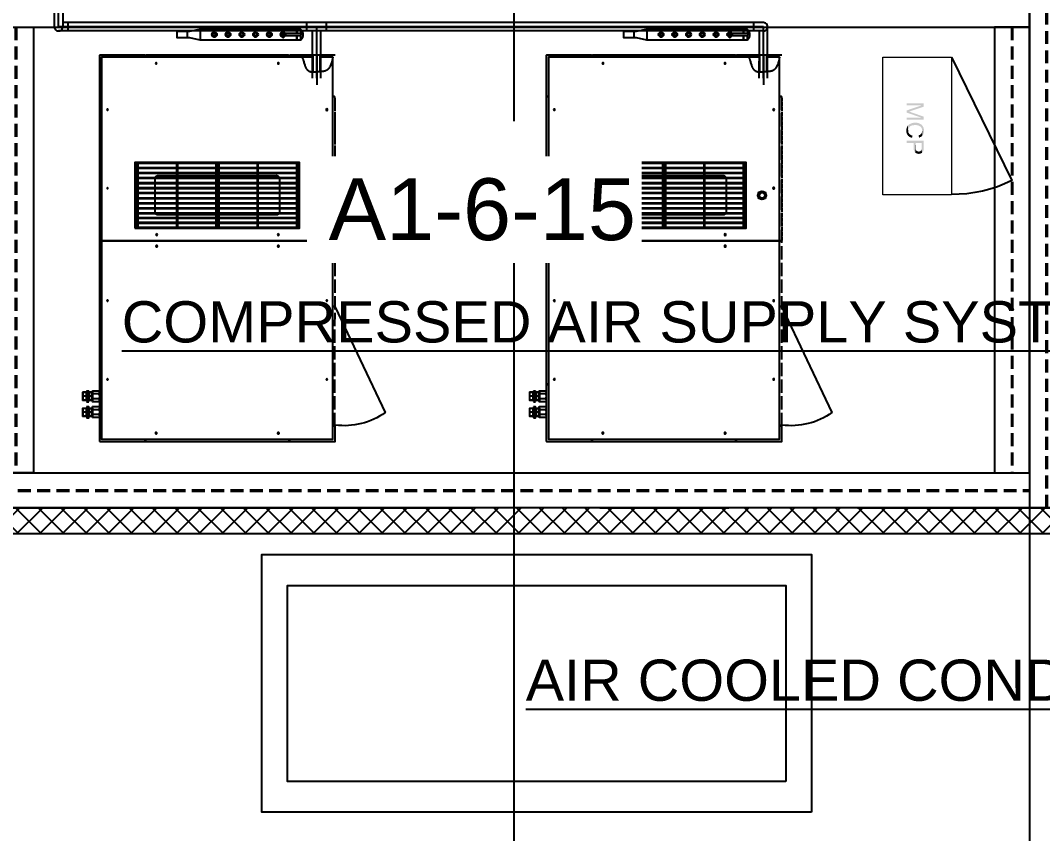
# Model space of a CAD drawing. Header units: millimetres. Extents: x -300 to 383236, y -195106 to -144646.
# Drawn here: x 5121 to 11069, y -181598 to -176865 of the extents above; entities that cross this region are included whole.
import ezdxf
from ezdxf.enums import TextEntityAlignment as Align

# ---------------------------------------------------------------- set-up
doc = ezdxf.new("R2010")
doc.units = ezdxf.units.MM
doc.header["$LTSCALE"] = 60
doc.set_wipeout_variables(frame=1)
for name, pattern in [('CENTER', [2, 1.25, -0.25, 0.25, -0.25]), ('HIDDEN', [0.375, 0.25, -0.125]), ('PDF_IMPORT', [1, 0.8, -0.2])]:
    doc.linetypes.add(name, pattern=pattern)
for name, color, linetype in [('1CEN', 20, 'CENTER'), ('1ST FL_SIDE-WALL', 8, 'Continuous'), ('C_TEXT_01', 2, 'Continuous'), ('C_TEXT_CONTAINER NO', 7, 'Continuous'), ('CONTAINER', 2, 'Continuous'), ('EQ', 2, 'Continuous'), ('EQUIP', 2, 'Continuous'), ('PDF3_솔리드 채우기', 7, 'Continuous'), ('PDF3_형상', 7, 'Continuous')]:
    doc.layers.add(name, color=color, linetype=linetype)
doc.styles.add('Arial', font='arial.ttf')

# ---------------------------------------------------------------- blocks, each defined once
blk = doc.blocks.new('A$C1748289d')
at = {"layer": 'PDF3_형상', "color": 253, "lineweight": 25}
for points in [[(-337.6, 411.9), (-928.9, 411.9), (-986.3, 399.1), (-1059, 399.1), (-1059, 364.8), (-986.3, 364.8), (-926.4, 352), (-338.5, 352), (-338.5, 376)], [(-997.4, 364.8), (-997.4, 399.1)], [(-921.2, 352), (-921.2, 411.9)], [(-840.8, 381.9), (-841.6, 381.9)], [(-840.8, 387.1), (-840.8, 401.6)], [(-840.8, 362.3), (-840.8, 376.8)], [(-761.2, 381.9), (-762.1, 381.9)], [(-761.2, 387.1), (-761.2, 401.6)], [(-761.2, 362.3), (-761.2, 376.8)], [(-680.8, 381.9), (-681.6, 381.9)], [(-680.8, 387.1), (-680.8, 401.6)], [(-680.8, 362.3), (-680.8, 376.8)], [(-601.2, 381.9), (-602, 381.9)], [(-601.2, 387.1), (-601.2, 401.6)], [(-601.2, 362.3), (-601.2, 376.8)], [(-520.7, 381.9), (-521.6, 381.9)], [(-520.7, 387.1), (-520.7, 401.6)], [(-520.7, 362.3), (-520.7, 376.8)], [(-431.7, 376), (-434.3, 370.8), (-447.1, 370.8), (-454, 381.9), (-447.1, 393.1), (-434.3, 393.1), (-431.7, 387.9)], [(-432.6, 387.9), (-436, 391.4), (-441.2, 392.2), (-445.4, 391.4), (-448.9, 388.8), (-451.4, 384.5), (-451.4, 379.4), (-448.9, 375.1), (-445.4, 372.5), (-441.2, 371.7), (-436, 372.5), (-432.6, 376)], [(-360.7, 388.8), (-360.7, 411.9), (-360.7, 387.9)], [(-360.7, 352), (-338.5, 352), (-331.6, 358.8), (-326.5, 367.4), (-323.9, 376.8), (-323.9, 387.1), (-326.5, 396.5), (-331.6, 405), (-338.5, 411.9), (-338.5, 387.9)], [(-338.5, 411.9), (-360.7, 411.9)], [(-341, 376), (-337.6, 376.8), (-335, 380.2), (-335, 383.7), (-337.6, 387.1), (-341, 387.9)], [(-1508.3, 261.3), (-1510, 259.6), (-1510, -1984.2), (-1508.3, -1985.9)], [(-1243.8, 249.3), (-1243.8, 259.6), (-1246.4, 262.1), (-1508.3, 262.1)], [(-271.7, 249.3), (-1497.1, 249.3), (-1497.1, -816.1)], [(-406.9, 249.3), (-406.9, 259.6), (-409.5, 262.1), (-1239.6, 262.1), (-1242.1, 259.6), (-1242.1, 249.3)], [(-404.4, 249.3), (-404.4, 259.6), (-401.8, 262.1)], [(-138.2, 262.1), (-401.8, 262.1), (-271.7, 262.1)], [(-151.1, 249.3), (-153.6, 239), (-154.5, 233.9), (-156.2, 228.8), (-157.9, 223.6), (-158.8, 219.4), (-159.6, 216.8), (-160.5, 214.2), (-161.3, 211.6), (-162.2, 209.9), (-163, 207.4), (-163.9, 204.8), (-164.7, 203.1), (-165.6, 200.5), (-166.5, 198.8), (-167.3, 196.2), (-169, 194.5), (-169.9, 192.8), (-170.7, 191.1), (-172.5, 188.6), (-173.3, 186.8), (-174.2, 185.1), (-175.9, 183.4), (-177.6, 182.6), (-178.4, 180.8), (-180.2, 179.1), (-181.9, 178.3), (-182.7, 176.6), (-184.4, 175.7), (-186.1, 174), (-187.9, 173.2), (-189.6, 172.3), (-192.1, 171.4), (-193.8, 170.6), (-195.6, 169.7), (-197.3, 168.9), (-199.8, 168.9), (-201.6, 168), (-204.1, 168), (-205.8, 167.2), (-208.4, 167.2), (-211, 166.3), (-215.2, 166.3), (-220.4, 165.4), (-224.7, 165.4), (-229.8, 164.6), (-240.1, 164.6), (-250.3, 163.7), (-255.5, 162.9), (-271.7, 162.9), (-274.3, 163.7), (-278.6, 163.7), (-280.3, 164.6), (-282.8, 164.6), (-284.6, 165.4), (-286.3, 166.3), (-288.8, 167.2), (-290.5, 168), (-292.3, 168.9), (-294, 169.7), (-294.8, 171.4), (-296.5, 172.3), (-298.2, 174), (-299.1, 175.7), (-300.8, 177.4), (-301.7, 179.1), (-303.4, 180.8), (-304.2, 182.6), (-305.1, 184.3), (-305.9, 186), (-306.8, 188.6), (-308.5, 190.3), (-309.4, 192.8), (-310.2, 194.5), (-311.1, 197.1), (-311.9, 199.7), (-312.8, 201.4), (-312.8, 204), (-314.5, 209.1), (-316.2, 213.4), (-317.9, 218.5), (-318.8, 223.6), (-320.5, 228.8), (-322.2, 233.1), (-323.1, 235.6), (-323.9, 238.2), (-324.8, 239.9), (-325.6, 242.5), (-327.3, 245), (-328.2, 246.7), (-329.1, 249.3), (-329.9, 251), (-331.6, 252.7), (-332.5, 255.3), (-334.2, 257), (-335, 258.7), (-336.8, 260.4), (-338.5, 262.1)], [(-221.2, 162.9), (-221.2, 262.1), (-270, 262.1), (-270, 162.9)], [(-266.6, 162.9), (-266.6, 262.1)], [(-245.2, 262.1), (-245.2, 88.4)], [(-224.7, 162.9), (-224.7, 262.1)], [(-151.1, -816.1), (-151.1, 249.3), (-219.5, 249.3)], [(-1497.1, 20.8), (-1508.3, 20.8), (-1510, 22.5)], [(-1497.1, 18.3), (-1508.3, 18.3), (-1510, 16.5)], [(-139.1, 22.5), (-140.8, 20.8), (-151.1, 20.8)], [(-140.8, 18.3), (-151.1, 18.3)], [(-1302.9, -367.6), (-346.2, -367.6)], [(-1302.9, -392.5), (-346.2, -392.5)], [(-1302.9, -396.8), (-346.2, -396.8)], [(-1298.6, -363.5), (-1298.6, -744.3)], [(-1290, -363.5), (-1290, -744.3)], [(-1285.8, -363.5), (-1285.8, -744.3)], [(-1061.6, -363.5), (-1061.6, -744.3)], [(-1056.4, -363.5), (-1056.4, -744.3)], [(-833.1, -363.5), (-833.1, -744.3)], [(-828.8, -363.5), (-828.8, -744.3)], [(-820.2, -363.5), (-820.2, -744.3)], [(-815.1, -363.5), (-815.1, -744.3)], [(-591.8, -363.5), (-591.8, -744.3)], [(-589.2, -363.5), (-589.2, -744.3)], [(-587.5, -363.5), (-587.5, -744.3)], [(-362.4, -363.5), (-362.4, -744.3)], [(-358.2, -363.5), (-358.2, -744.3)], [(-350.5, -363.5), (-350.5, -744.3)], [(-1302.9, -421.6), (-346.2, -421.6)], [(-1302.9, -425.9), (-346.2, -425.9)], [(-1302.9, -450.7), (-346.2, -450.7)], [(-1302.9, -455), (-346.2, -455)], [(-1185.7, -454.1), (-1186.5, -454.1)], [(-1185.7, -653.5), (-1185.7, -452.5), (-1184.8, -452.5), (-1184.8, -451.5), (-1184.8, -450.7), (-1184.8, -449.8), (-1183.9, -449.8), (-1183.9, -448.2), (-1183.1, -448.2), (-1183.9, -448.2), (-1183.1, -448.2), (-1183.1, -447.2), (-1182.2, -446.4), (-1181.4, -446.4), (-1181.4, -445.5), (-1182.2, -445.5), (-1181.4, -445.5), (-1180.5, -445.5), (-1180.5, -444.7), (-1179.7, -444.7), (-1179.7, -443.9), (-1180.5, -443.9)], [(-1182.2, -446.4), (-1183.1, -446.4)], [(-1179.7, -443.9), (-1178.8, -443.9), (-1178.8, -443), (-1177.9, -443), (-1177.9, -442.1)], [(-1177.1, -442.1), (-1177.9, -442.1), (-1177.1, -442.1), (-1176.2, -442.1), (-1176.2, -441.3), (-1175.4, -441.3), (-1175.4, -440.4), (-1173.7, -440.4), (-1172, -440.4), (-1172, -439.6), (-1169.4, -439.6), (-1168.5, -439.6), (-476.2, -439.6), (-476.2, -440.4), (-475.4, -440.4), (-474.5, -440.4), (-473.7, -440.4), (-473.7, -441.3), (-472, -441.3), (-472, -442.1)], [(-1173.7, -440.4), (-1174.5, -440.4)], [(-479.7, -439.6), (-480.5, -439.6)], [(-471.1, -442.1), (-472, -442.1), (-471.1, -442.1), (-470.3, -442.1), (-470.3, -443), (-469.4, -443), (-469.4, -443.9)], [(-470.3, -443.9), (-469.4, -443.9), (-468.5, -443.9), (-468.5, -444.7), (-467.7, -444.7), (-467.7, -445.5), (-466.8, -445.5), (-466.8, -446.4), (-466, -446.4), (-466.8, -446.4), (-466, -446.4), (-466, -448.2)], [(-465.1, -448.2), (-466, -448.2), (-465.1, -448.2), (-464.3, -448.2), (-464.3, -449.8)], [(-464.3, -450.7), (-464.3, -449.8), (-465.1, -449.8)], [(-463.4, -450.7), (-463.4, -452.5), (-462.6, -452.5), (-462.6, -653.5), (-463.4, -653.5)], [(-462.6, -454.1), (-463.4, -454.1)], [(-1302.9, -479.8), (-346.2, -479.8)], [(-1302.9, -484.9), (-346.2, -484.9)], [(-1302.9, -508.9), (-346.2, -508.9)], [(-1302.9, -514), (-346.2, -514)], [(-1302.9, -538), (-346.2, -538)], [(-1302.9, -542.3), (-346.2, -542.3)], [(-1302.9, -567.9), (-346.2, -567.9)], [(-1302.9, -572.2), (-346.2, -572.2)], [(-1302.9, -597), (-346.2, -597)], [(-1302.9, -601.3), (-346.2, -601.3)], [(-1302.9, -626.1), (-346.2, -626.1)], [(-1302.9, -630.3), (-346.2, -630.3)], [(-1185.7, -656.1), (-1184.8, -656.1), (-1184.8, -655.3), (-1185.7, -655.3), (-1185.7, -653.5), (-1186.5, -653.5)], [(-462.6, -653.5), (-462.6, -655.3)], [(-1302.9, -655.3), (-346.2, -655.3)], [(-1302.9, -659.4), (-346.2, -659.4)], [(-1302.9, -682.6), (-346.2, -682.6)], [(-1302.9, -686.9), (-346.2, -686.9)], [(-1302.9, -710.9), (-346.2, -710.9)], [(-1183.1, -659.4), (-1183.1, -658.6), (-1183.9, -658.6), (-1183.9, -657.8), (-1184.8, -657.8), (-1184.8, -656.1)], [(-1182.2, -661.2), (-1182.2, -660.4), (-1183.1, -660.4), (-1183.1, -659.4), (-1183.9, -659.4)], [(-1177.9, -664.6), (-1177.9, -663.7), (-1178.8, -663.7), (-1179.7, -663.7), (-1180.5, -662.9), (-1181.4, -662.9), (-1181.4, -662.1), (-1181.4, -661.2), (-1182.2, -661.2), (-1181.4, -661.2)], [(-1178.8, -663.7), (-1179.7, -663.7)], [(-471.1, -665.5), (-472, -665.5), (-472.8, -665.5), (-472.8, -666.4), (-473.7, -666.4), (-473.7, -667.2), (-475.4, -667.2), (-478, -667.2), (-478, -668), (-1171.1, -668), (-1171.1, -667.2), (-1172.8, -667.2), (-1174.5, -667.2), (-1174.5, -666.4), (-1175.4, -666.4), (-1175.4, -665.5), (-1177.1, -665.5), (-1177.9, -664.6), (-1178.8, -664.6)], [(-1172.8, -667.2), (-1173.7, -667.2)], [(-475.4, -667.2), (-476.2, -667.2)], [(-472, -665.5), (-472.8, -665.5)], [(-469.4, -663.7), (-470.3, -663.7), (-469.4, -663.7), (-470.3, -663.7), (-470.3, -664.6), (-471.1, -664.6)], [(-467.7, -662.9), (-468.5, -662.9), (-467.7, -662.9), (-467.7, -662.1)], [(-466.8, -660.4), (-466, -660.4), (-466, -661.2), (-466.8, -661.2), (-467.7, -661.2)], [(-466, -659.4), (-466, -660.4)], [(-465.1, -657.8), (-464.3, -657.8), (-464.3, -658.6), (-465.1, -658.6), (-465.1, -659.4)], [(-463.4, -655.3), (-463.4, -656.1), (-464.3, -656.1), (-464.3, -657.8)], [(-1302.9, -716), (-346.2, -716)], [(-1302.9, -740), (-346.2, -740)], [(-1510, -814.4), (-1508.3, -816.1), (-139.1, -816.1), (-139.1, -815.2), (-139.9, -815.2)], [(-1510, -820.4), (-1508.3, -818.7), (-140.8, -818.7), (-140.8, -819.5), (-139.1, -819.5), (-139.1, -821.2), (-138.2, -821.2)], [(-1497.1, -818.7), (-1497.1, -1973), (-151.1, -1973), (-151.1, -818.7)], [(-140.8, -816.1), (-141.7, -816.1)], [(-139.1, -820.4), (-139.9, -820.4)], [(-138.2, -814.4), (-139.1, -814.4)], [(-140.8, -1201.2), (-151.1, -1201.2)], [(-139.1, -1205.5), (-140.8, -1203.8), (-151.1, -1203.8)], [(-140.8, -1200.3), (-139.1, -1198.6)], [(-1497.1, -1653.9), (-1508.3, -1653.9), (-1510, -1652.1)], [(-1497.1, -1656.4), (-1508.3, -1656.4), (-1510, -1658.2)], [(-1605.8, -1699.2), (-1606.7, -1700.1), (-1606.7, -1747.2), (-1605.8, -1748), (-1605.8, -1699.2), (-1587.8, -1699.2), (-1587.8, -1748), (-1605.8, -1748)], [(-1587.8, -1700.1), (-1606.7, -1700.1)], [(-1548.5, -1723.2), (-1606.7, -1723.2)], [(-1585.3, -1700.9), (-1587.8, -1700.9)], [(-1585.3, -1747.2), (-1585.3, -1700.1)], [(-1584.4, -1691.5), (-1571.6, -1691.5)], [(-1571.6, -1707.8), (-1584.4, -1707.8)], [(-1583.6, -1692.4), (-1583.6, -1707.8), (-1583.6, -1738.6)], [(-1571.6, -1738.6), (-1571.6, -1707.8), (-1571.6, -1692.4)], [(-1569.9, -1747.2), (-1569.9, -1700.1)], [(-1569.9, -1700.9), (-1567.3, -1700.9)], [(-1549.3, -1748), (-1567.3, -1748), (-1567.3, -1699.2), (-1549.3, -1699.2), (-1549.3, -1748), (-1548.5, -1747.2), (-1548.5, -1700.1), (-1549.3, -1699.2)], [(-1548.5, -1700.1), (-1567.3, -1700.1)], [(-1510, -1747.2), (-1512.5, -1755.7), (-1549.3, -1755.7), (-1551.9, -1747.2), (-1551.9, -1700.1), (-1549.3, -1691.5), (-1512.5, -1691.5), (-1510, -1700.1)], [(-1551.9, -1717.2), (-1549.3, -1710.3), (-1551.9, -1702.7)], [(-1512.5, -1710.3), (-1549.3, -1710.3)], [(-1510, -1717.2), (-1512.5, -1710.3), (-1510, -1702.7)], [(-1587.8, -1747.2), (-1606.7, -1747.2)], [(-1585.3, -1746.2), (-1587.8, -1746.2)], [(-1571.6, -1754.8), (-1571.6, -1739.4), (-1584.4, -1739.4)], [(-1584.4, -1755.7), (-1571.6, -1755.7)], [(-1583.6, -1739.4), (-1583.6, -1754.8)], [(-1569.9, -1746.2), (-1567.3, -1746.2)], [(-1548.5, -1747.2), (-1567.3, -1747.2)], [(-1551.9, -1743.7), (-1549.3, -1736.9), (-1551.9, -1730)], [(-1510, -1839.5), (-1512.5, -1847.3), (-1549.3, -1847.3), (-1551.9, -1839.5), (-1551.9, -1791.7), (-1549.3, -1783.1), (-1512.5, -1783.1), (-1510, -1791.7)], [(-1549.3, -1736.9), (-1512.5, -1736.9)], [(-1510, -1743.7), (-1512.5, -1736.9), (-1510, -1730)], [(-1605.8, -1793.3), (-1606.7, -1794.2), (-1606.7, -1840.5), (-1605.8, -1841.3), (-1605.8, -1793.3), (-1587.8, -1793.3), (-1587.8, -1841.3), (-1605.8, -1841.3)], [(-1585.3, -1794.2), (-1587.8, -1794.2), (-1606.7, -1794.2)], [(-1548.5, -1817.3), (-1606.7, -1817.3)], [(-1587.8, -1840.5), (-1606.7, -1840.5)], [(-1585.3, -1839.5), (-1587.8, -1839.5)], [(-1585.3, -1841.3), (-1585.3, -1793.3)], [(-1584.4, -1801.1), (-1571.6, -1801.1), (-1571.6, -1785.6), (-1584.4, -1785.6)], [(-1584.4, -1832.7), (-1571.6, -1832.7), (-1571.6, -1801.9)], [(-1584.4, -1848.9), (-1571.6, -1848.9), (-1571.6, -1833.5)], [(-1583.6, -1785.6), (-1583.6, -1801.1)], [(-1583.6, -1801.9), (-1583.6, -1832.7)], [(-1583.6, -1833.5), (-1583.6, -1848.9)], [(-1569.9, -1841.3), (-1569.9, -1793.3)], [(-1569.9, -1794.2), (-1567.3, -1794.2), (-1548.5, -1794.2)], [(-1569.9, -1839.5), (-1567.3, -1839.5)], [(-1549.3, -1841.3), (-1567.3, -1841.3), (-1567.3, -1793.3), (-1549.3, -1793.3), (-1549.3, -1841.3), (-1548.5, -1840.5), (-1548.5, -1794.2), (-1549.3, -1793.3)], [(-1548.5, -1840.5), (-1567.3, -1840.5)], [(-1551.9, -1808.7), (-1549.3, -1801.9), (-1551.9, -1794.2)], [(-1551.9, -1835.2), (-1549.3, -1828.4), (-1551.9, -1821.6)], [(-1512.5, -1801.9), (-1549.3, -1801.9)], [(-1549.3, -1828.4), (-1512.5, -1828.4)], [(-1510, -1808.7), (-1512.5, -1801.9), (-1510, -1794.2)], [(-1510, -1835.2), (-1512.5, -1828.4), (-1510, -1821.6)], [(-1508.3, -1986.7), (-138.2, -1986.7), (-138.2, -1898.6)], [(-140.8, -1894.4), (-151.1, -1894.4)], [(-140.8, -1896.9), (-151.1, -1896.9)], [(-140.8, -1893.4), (-139.1, -1891.8)], [(-1183.9, -1936.3), (-1183.1, -1936.3), (-1183.1, -1937.1), (-1183.9, -1937.1), (-1183.9, -1940.5), (-1183.1, -1940.5), (-1183.1, -1941.4), (-1183.9, -1941.4), (-1183.1, -1941.4), (-1182.2, -1941.4), (-1182.2, -1942.2), (-1181.4, -1942.2), (-1181.4, -1943.1), (-1178.8, -1943.1), (-1178.8, -1942.2), (-1177.9, -1942.2), (-1177.9, -1941.4), (-1177.1, -1941.4), (-1177.1, -1940.5), (-1176.2, -1940.5), (-1176.2, -1937.1), (-1177.1, -1937.1), (-1177.1, -1936.3), (-1177.9, -1936.3)], [(-1177.1, -1936.3), (-1177.1, -1935.4), (-1177.9, -1935.4), (-1179.7, -1935.4), (-1179.7, -1934.6), (-1181.4, -1934.6), (-1181.4, -1935.4), (-1182.2, -1935.4), (-1183.1, -1935.4), (-1182.2, -1935.4)], [(-1183.1, -1935.4), (-1183.1, -1936.3)], [(-1177.9, -1935.4), (-1178.8, -1935.4)], [(-467.7, -1935.4), (-467.7, -1934.6), (-469.4, -1934.6), (-469.4, -1935.4), (-470.3, -1935.4), (-472, -1935.4), (-472, -1936.3), (-472, -1937.1), (-472, -1937.9), (-472.8, -1937.9), (-472.8, -1939.7), (-472, -1939.7), (-472, -1941.4), (-471.1, -1941.4), (-471.1, -1942.2), (-470.3, -1942.2), (-470.3, -1943.1), (-467.7, -1943.1), (-467.7, -1942.2), (-466, -1942.2), (-466, -1941.4), (-466.8, -1941.4), (-466, -1941.4), (-465.1, -1941.4), (-465.1, -1939.7), (-464.3, -1939.7), (-464.3, -1937.9), (-465.1, -1937.9), (-465.1, -1937.1), (-466, -1936.3), (-466, -1935.4), (-466.8, -1935.4), (-467.7, -1935.4), (-466.8, -1935.4)], [(-470.3, -1935.4), (-471.1, -1935.4)], [(-1246.4, -1986.7), (-1243.8, -1984.2), (-1243.8, -1973)], [(-1242.1, -1973), (-1242.1, -1984.2), (-1239.6, -1986.7)], [(-406.9, -1973), (-406.9, -1984.2), (-409.5, -1986.7)], [(-404.4, -1973), (-404.4, -1984.2), (-401.8, -1986.7)]]:
    blk.add_lwpolyline(points, dxfattribs=at)
for points in [[(-441.2, 387.9), (-444.6, 387.1), (-447.1, 383.7), (-447.1, 380.2), (-444.6, 376.8), (-441.2, 376), (-341, 376), (-337.6, 376.8), (-335, 380.2), (-335, 383.7), (-337.6, 387.1), (-341, 387.9)], [(-442, 381.9), (-441.2, 381.9)], [(-441.2, 401.6), (-441.2, 387.1)], [(-441.2, 376.8), (-441.2, 362.3)], [(-360.7, 352), (-360.7, 376)], [(-1179.7, 217.6), (-1182.2, 216.8), (-1183.1, 214.2), (-1182.2, 211.6), (-1179.7, 210.8), (-1177.1, 211.6), (-1176.2, 214.2), (-1177.1, 216.8)], [(-468.5, 217.6), (-471.1, 216.8), (-472, 214.2), (-471.1, 211.6), (-468.5, 210.8), (-466, 211.6), (-465.1, 214.2), (-466, 216.8)], [(-1462.9, -51.9), (-1465.5, -52.8), (-1466.3, -55.3), (-1465.5, -57.9), (-1462.9, -58.8), (-1460.3, -57.9), (-1459.5, -55.3), (-1460.3, -52.8)], [(-186.1, -51.1), (-189.6, -51.9), (-190.4, -55.3), (-189.6, -58.8), (-186.1, -59.6), (-182.7, -58.8), (-181.9, -55.3), (-182.7, -51.9)], [(-1302.9, -744.3), (-346.2, -744.3), (-346.2, -363.5), (-1302.9, -363.5)], [(-1293.5, -375.4), (-1296, -377.1), (-1296, -379.7), (-1293.5, -380.5), (-1290.9, -379.7), (-1290.9, -377.1)], [(-824.5, -375.4), (-827.1, -377.1), (-827.1, -379.7), (-824.5, -380.5), (-822, -379.7), (-822, -377.1)], [(-353.9, -375.4), (-356.4, -377.1), (-356.4, -379.7), (-353.9, -380.5), (-351.3, -379.7), (-351.3, -377.1)], [(-468.5, -445.5), (-467.7, -445.5)], [(-1462.9, -508.9), (-1465.5, -509.7), (-1466.3, -512.3), (-1465.5, -514.9), (-1462.9, -515.7), (-1460.3, -514.9), (-1459.5, -512.3), (-1460.3, -509.7)], [(-186.1, -508), (-189.6, -508.9), (-190.4, -512.3), (-189.6, -515.7), (-186.1, -516.5), (-182.7, -515.7), (-181.9, -512.3), (-182.7, -508.9)], [(-1293.5, -551.7), (-1296, -553.4), (-1296, -555.9), (-1293.5, -556.8), (-1290.9, -555.9), (-1290.9, -553.4)], [(-353.9, -551.7), (-356.4, -553.4), (-356.4, -555.9), (-353.9, -556.8), (-351.3, -555.9), (-351.3, -553.4)], [(-244.3, -537.2), (-263.2, -537.2), (-272.6, -554.2), (-263.2, -570.5), (-244.3, -570.5), (-234.1, -554.2)], [(-1177.9, -665.5), (-1177.1, -665.5)], [(-1293.5, -726.2), (-1296, -727.9), (-1296, -730.5), (-1293.5, -731.4), (-1290.9, -730.5), (-1290.9, -727.9)], [(-824.5, -726.2), (-827.1, -727.9), (-827.1, -730.5), (-824.5, -731.4), (-822, -730.5), (-822, -727.9)], [(-353.9, -726.2), (-356.4, -727.9), (-356.4, -730.5), (-353.9, -731.4), (-351.3, -730.5), (-351.3, -727.9)], [(-1177.1, -778.5), (-1180.5, -779.3), (-1181.4, -782.7), (-1180.5, -786.1), (-1177.1, -787), (-1173.7, -786.1), (-1172.8, -782.7), (-1173.7, -779.3)], [(-468.5, -778.5), (-472, -779.3), (-472.8, -782.7), (-472, -786.1), (-468.5, -787), (-465.1, -786.1), (-464.3, -782.7), (-465.1, -779.3)], [(-1177.1, -846), (-1180.5, -846.9), (-1181.4, -850.3), (-1180.5, -853.8), (-1177.1, -854.6), (-1173.7, -853.8), (-1172.8, -850.3), (-1173.7, -846.9)], [(-468.5, -846), (-472, -846.9), (-472.8, -850.3), (-472, -853.8), (-468.5, -854.6), (-465.1, -853.8), (-464.3, -850.3), (-465.1, -846.9)], [(-1462.9, -1164.4), (-1465.5, -1165.2), (-1466.3, -1167.8), (-1465.5, -1170.4), (-1462.9, -1171.2), (-1460.3, -1170.4), (-1459.5, -1167.8), (-1460.3, -1165.2)], [(-186.1, -1164.4), (-188.7, -1165.2), (-189.6, -1167.8), (-188.7, -1170.4), (-186.1, -1171.2), (-183.6, -1170.4), (-182.7, -1167.8), (-183.6, -1165.2)], [(-1462.9, -1621.3), (-1465.5, -1622.2), (-1466.3, -1624.8), (-1465.5, -1627.3), (-1462.9, -1628.2), (-1460.3, -1627.3), (-1459.5, -1624.8), (-1460.3, -1622.2)], [(-186.1, -1621.3), (-188.7, -1622.2), (-189.6, -1624.8), (-188.7, -1627.3), (-186.1, -1628.2), (-183.6, -1627.3), (-182.7, -1624.8), (-183.6, -1622.2)], [(-1177.9, -1941.4), (-1177.1, -1941.4)], [(-472.8, -1941.4), (-472, -1941.4)]]:
    blk.add_lwpolyline(points, close=True, dxfattribs=at)
at = {"layer": 'PDF3_형상', "color": 253, "linetype": 'PDF_IMPORT', "lineweight": 25, "ltscale": 1.616668}
blk.add_lwpolyline([(-139.1, -1898.6), (-138.2, 15.7)], dxfattribs=at)
at = {"layer": 'PDF3_형상', "color": 253, "linetype": 'PDF_IMPORT', "lineweight": 25, "ltscale": 0.466655}
blk.add_lwpolyline([(-139.1, 15.7), (-139.1, -815.2)], dxfattribs=at)
at = {"layer": 'PDF3_형상', "color": 253, "linetype": 'PDF_IMPORT', "lineweight": 25, "ltscale": 0.00246}
blk.add_lwpolyline([(-466.8, -661.2), (-471.1, -665.5)], dxfattribs=at)
at = {"layer": 'PDF3_형상', "color": 253, "lineweight": 25}
blk.add_lwpolyline([(-138.2, -1205.5), (153.6, -1819, -0.187441), (-138.2, -1891.8)], format="xyb", dxfattribs=at)
for centre, radius in [((-840.8, 381.9), 14.5), ((-840.8, 382.1), 8.73), ((-761.2, 381.9), 14.5), ((-761.2, 382.1), 8.73), ((-680.8, 381.9), 14.5), ((-680.8, 382.1), 8.73), ((-601.2, 381.9), 14.5), ((-601.2, 382.1), 8.73), ((-520.7, 381.9), 14.5), ((-520.7, 382.1), 8.73), ((-441.2, 381.9), 14.5), ((-441.2, 382.1), 8.73), ((-441.2, 382.1), 8.73), ((-253.7, -554.2), 24.8), ((-253.7, -554), 16)]:
    blk.add_circle(centre, radius, dxfattribs=at)
blk.add_arc((-441.4, 382), 13.6, 26.03877, 333.96123, dxfattribs=at)
blk = doc.blocks.new('A$C688d464c')
at = {"layer": 'PDF3_솔리드 채우기', "transparency": 33554559}
for points in [[(5385, -3665), (5385, -3645.3), (5284.9, -3645.3), (5284.9, -3658.2), (5369.6, -3658.2)], [(5385, -3665), (5369.6, -3658.2), (5284.9, -3687.3), (5299.5, -3694.1), (5300.3, -3693.2), (5302, -3692.4), (5304.6, -3692.4), (5308, -3691.5), (5310.6, -3689.8), (5314, -3689)], [(5385, -3741.2), (5385, -3723.2), (5315.7, -3699.2), (5314.9, -3699.2), (5312.3, -3697.5), (5308.9, -3696.7), (5306.3, -3695.8), (5303.7, -3695), (5301.2, -3694.1), (5299.5, -3694.1), (5284.9, -3687.3), (5284.9, -3699.2), (5368.8, -3728.3)], [(5385, -3741.2), (5368.8, -3728.3), (5284.9, -3728.3), (5284.9, -3741.2)], [(5320, -3833.6), (5320, -3833.6), (5316.6, -3832.7), (5314, -3831.9), (5311.4, -3831), (5308.9, -3829.3), (5306.3, -3828.5), (5304.6, -3826.7), (5302.9, -3825), (5301.2, -3823.3), (5300.3, -3822.5), (5298.6, -3819.9), (5297.7, -3818.2), (5296, -3815.6), (5295.2, -3813), (5295.2, -3810.5), (5294.3, -3807.1), (5294.3, -3804.5), (5292.6, -3774.5), (5291.7, -3777.1), (5290, -3778.8), (5288.3, -3781.4), (5287.5, -3783.1), (5286.6, -3785.7), (5285.8, -3788.2), (5284.9, -3790.8), (5284.1, -3793.4), (5284.1, -3795.9), (5283.2, -3799.4), (5283.2, -3809.6), (5284.1, -3812.2), (5284.1, -3814.8), (5284.9, -3817.3), (5285.8, -3819.9), (5286.6, -3822.5), (5287.5, -3825), (5289.2, -3827.6), (5290, -3829.3), (5291.7, -3831.9), (5292.6, -3833.6), (5294.3, -3835.3), (5296.9, -3837), (5298.6, -3838.7), (5301.2, -3840.4), (5302.9, -3841.3), (5305.4, -3843), (5308, -3843.9), (5310.6, -3844.7), (5314, -3845.6), (5316.6, -3846.4)], [(5386.7, -3805.3), (5386.7, -3802.8), (5385.9, -3799.4), (5385.9, -3796.8), (5385, -3794.2), (5385, -3791.7), (5384.2, -3789.1), (5383.3, -3786.5), (5381.6, -3783.9), (5380.7, -3781.4), (5380.7, -3781.4), (5379, -3778.8), (5377.3, -3777.1), (5375.6, -3774.5), (5373.9, -3772.8), (5372.2, -3770.3), (5370.5, -3768.5), (5367.9, -3767.7), (5365.3, -3766), (5362.8, -3764.3), (5362.8, -3764.3), (5360.2, -3763.4), (5357.6, -3761.7), (5355.1, -3760.8), (5352.5, -3760.8), (5349.9, -3760), (5347.4, -3759.1), (5344.8, -3759.1), (5341.4, -3758.3), (5330.3, -3758.3), (5327.7, -3759.1), (5324.3, -3759.1), (5321.7, -3760), (5319.1, -3760), (5316.6, -3760.8), (5314, -3761.7), (5311.4, -3762.6), (5308.9, -3763.4), (5308.9, -3763.4), (5306.3, -3765.1), (5303.7, -3766), (5301.2, -3767.7), (5298.6, -3769.4), (5296.9, -3771.1), (5295.2, -3772.8), (5292.6, -3774.5), (5294.3, -3804.5), (5294.3, -3802.8), (5295.2, -3800.2), (5295.2, -3797.6), (5296, -3795.1), (5296.9, -3792.5), (5297.7, -3789.9), (5299.5, -3787.4), (5300.3, -3785.7), (5302, -3783.1), (5303.7, -3781.4), (5306.3, -3779.7), (5308, -3778), (5310.6, -3777.1), (5313.1, -3775.4), (5314, -3775.4), (5316.6, -3774.5), (5318.3, -3773.7), (5321.7, -3773.7), (5324.3, -3772.8), (5326.8, -3772.8), (5329.4, -3772), (5335.4, -3772), (5341.4, -3772), (5343.9, -3772.8), (5346.5, -3772.8), (5349.9, -3773.7), (5352.5, -3774.5), (5355.1, -3775.4), (5356.8, -3776.3), (5359.4, -3777.1), (5361.9, -3778.8), (5364.5, -3780.5), (5366.2, -3782.2), (5367.9, -3783.9), (5369.6, -3785.7), (5370.5, -3786.5), (5371.3, -3789.1), (5373, -3791.7), (5373.9, -3794.2), (5374.8, -3796.8), (5374.8, -3801.9), (5375.6, -3805.3), (5375.6, -3834.4), (5377.3, -3832.7), (5379, -3831), (5379.9, -3829.3), (5381.6, -3826.7), (5382.5, -3825), (5383.3, -3822.5), (5384.2, -3819.9), (5385, -3817.3), (5385.9, -3814.8), (5385.9, -3811.3), (5386.7, -3808.8)], [(5375.6, -3834.4), (5375.6, -3805.3), (5375.6, -3806.2), (5374.8, -3809.6), (5374.8, -3812.2), (5373.9, -3814.8), (5373, -3817.3), (5371.3, -3819.9), (5370.5, -3821.6), (5368.8, -3823.3), (5367.1, -3825), (5365.3, -3826.7), (5362.8, -3828.5), (5360.2, -3830.2), (5357.6, -3831), (5354.2, -3831.9), (5357.6, -3844.7), (5359.4, -3844.7), (5361.9, -3843.9), (5364.5, -3842.1), (5367.1, -3841.3), (5369.6, -3839.6), (5371.3, -3838.7), (5373.9, -3837)], [(5385, -3901.2), (5385, -3863.5), (5284.9, -3863.5), (5284.9, -3876.4), (5326, -3876.4), (5326, -3914), (5326.8, -3916.6), (5327.7, -3919.2), (5328.6, -3921.7), (5329.4, -3924.3), (5330.3, -3926), (5332, -3928.6), (5332.8, -3930.3), (5334.5, -3931.1), (5335.4, -3932.8), (5337.1, -3876.4), (5373, -3876.4), (5373, -3902), (5373.9, -3934.6), (5375.6, -3932.8), (5377.3, -3930.3), (5379, -3928.6), (5380.7, -3926.9), (5381.6, -3924.3), (5382.5, -3921.7), (5383.3, -3919.2), (5384.2, -3915.7), (5384.2, -3913.2), (5385, -3910.6), (5385, -3904.6)], [(5373.9, -3934.6), (5373, -3902), (5373, -3910.6), (5372.2, -3912.3), (5372.2, -3914), (5371.3, -3916.6), (5370.5, -3919.2), (5368.8, -3920.9), (5366.2, -3922.6), (5366.2, -3922.6), (5363.6, -3924.3), (5361.1, -3925.1), (5358.5, -3926), (5354.2, -3926), (5350.8, -3925.1), (5348.2, -3925.1), (5346.5, -3923.4), (5343.9, -3922.6), (5342.2, -3920.9), (5340.5, -3919.2), (5339.7, -3916.6), (5338.8, -3914.9), (5338, -3912.3), (5338, -3908.9), (5337.1, -3905.5), (5337.1, -3876.4), (5335.4, -3932.8), (5338, -3934.6), (5340.5, -3935.4), (5342.2, -3937.1), (5344.8, -3938), (5347.4, -3938.8), (5349.9, -3938.8), (5353.4, -3939.7), (5355.9, -3939.7), (5359.4, -3939.7), (5361.9, -3938.8), (5364.5, -3938.8), (5367.1, -3938), (5369.6, -3936.3), (5371.3, -3935.4)]]:
    blk.add_hatch(color=253, dxfattribs=at).paths.add_polyline_path(points)
at = {"color": 253}
blk.add_line((4475.9, -3299.6), (4475.9, -3200), dxfattribs=at)
at = {"layer": 'PDF3_형상', "color": 253, "lineweight": 25}
for p, q in [((326, -3200), (326, -1000)), ((374, -1024), (374, -3200)), ((406, -3224), (406, -3176)), ((4451.5, -3224), (350, -3224))]:
    blk.add_line(p, q, dxfattribs=at)
at = {"layer": 'PDF3_형상', "color": 253, "linetype": 'PDF_IMPORT', "lineweight": 25, "ltscale": 0.11834}
blk.add_line((350, -3200), (350, -1000), dxfattribs=at)
at = {"layer": 'PDF3_형상', "color": 253, "linetype": 'PDF_IMPORT', "lineweight": 25, "ltscale": 0.133349}
for points in [[(4452, -3200), (350, -3200)], [(1852, -3499.8), (1852, -3200)], [(4452, -3499.8), (4452, -3200)]]:
    blk.add_lwpolyline(points, dxfattribs=at)
at = {"layer": 'PDF3_형상', "color": 253, "lineweight": 25}
for points in [[(4452, -3176), (1651.7, -3176), (374, -3176)], [(1795.1, -3224), (1795.1, -3176)], [(1908.8, -3224), (1908.8, -3176)], [(4395.1, -3224), (4395.1, -3176)], [(4475.9, -3499.8), (4475.9, -3299.6), (4475.9, -3200)], [(1827.1, -3499.8), (1828, -3299.6), (1828, -3224.7)], [(1875.9, -3499.8), (1875.9, -3299.6), (1875.9, -3224.9)], [(4427.1, -3499.8), (4428, -3299.6), (4428, -3224.7)], [(5545.7, -3377.7), (5897.4, -4095.6), (5855.5, -4114.4), (5813.6, -4130.7), (5769.9, -4144.4), (5726.3, -4156.4), (5681.8, -4164.9), (5636.4, -4171.8), (5591.1, -4175.2), (5545.7, -4176.9)]]:
    blk.add_lwpolyline(points, dxfattribs=at)
at = {"layer": 'PDF3_형상', "color": 253, "lineweight": 18}
blk.add_lwpolyline([(5146.1, -3377.7), (5545.7, -3377.7), (5545.7, -4177.8), (5146.1, -4177.8)], close=True, dxfattribs=at)
blk.add_lwpolyline([(5545.7, -3377.7), (5545.7, -4177.8)], dxfattribs=at)
at = {"layer": 'PDF3_형상', "color": 253, "lineweight": 25}
for centre, radius, start, end in [((350, -3200.1), 24.1, 179.84185, 0.15815), ((4451.9, -3200), 24, 269.00612, 90.99388)]:
    blk.add_arc(centre, radius, start, end, dxfattribs=at)
at = {"color": 253}
for p in [(2097.1, -3627), (4697.1, -3627)]:
    blk.add_blockref('A$C1748289d', p, dxfattribs=at)
blk = doc.blocks.new('A$C971e5d21')
at = {"layer": 'EQ', "color": 253, "linetype": 'Continuous'}
blk.add_lwpolyline([(7731.9, 1227.5), (4531.9, 1227.5), (4531.9, 2727.5), (7731.9, 2727.5)], close=True, dxfattribs=at)
at = {"layer": 'EQUIP', "color": 253}
blk.add_lwpolyline([(7581.9, 1407.5), (4681.9, 1407.5), (4681.9, 2547.5), (7581.9, 2547.5)], close=True, dxfattribs=at)
blk = doc.blocks.new('A$C44261593')
h = blk.add_hatch()
h.set_pattern_fill('ANSI31', color=253, scale=100)
h.set_pattern_definition([(45, (0, -50460), (-224.5064, 224.5064), [])])
edge = h.paths.add_edge_path()
edge.add_line((-58347, -14256), (-58347, -14056))
edge.add_line((-58347, -14056), (-57547, -14056))
edge.add_line((-57547, -14056), (-57547, -15056))
edge.add_line((-57547, -15056), (-60547, -15056))
edge.add_line((-60547, -15056), (-60547, -31056))
edge.add_line((-60547, -31056), (-57647, -31056))
edge.add_line((-57647, -31056), (-57647, -32268))
edge.add_line((-57647, -32268), (-43347, -32268))
edge.add_line((-43347, -32268), (-43347, -29256))
edge.add_line((-43347, -29256), (-34347, -29256))
edge.add_line((-34347, -29256), (-34347, -14206))
edge.add_line((-34347, -14206), (-33547, -14206))
edge.add_line((-33547, -14206), (-33547, -29256))
edge.add_line((-33547, -29256), (-30497, -29256))
edge.add_line((-30497, -29256), (-30497, -30056))
edge.add_line((-30497, -30056), (-30547, -30056))
edge.add_line((-30547, -30056), (-30547, -34906))
edge.add_line((-30547, -34906), (-30569.2, -34906))
edge.add_arc((-31589.7, -35133.7), 1045.6, 12.57767, 76.57873)
edge.add_line((-31347, -34116.7), (-31347, -30056))
edge.add_line((-31347, -30056), (-42547, -30056))
edge.add_line((-42547, -30056), (-42547, -34906))
edge.add_line((-42547, -34906), (-43347, -34906))
edge.add_line((-43347, -34906), (-43347, -33068))
edge.add_line((-43347, -33068), (-57647, -33068))
edge.add_line((-57647, -33068), (-57647, -34906))
edge.add_line((-57647, -34906), (-58447, -34906))
edge.add_line((-58447, -34906), (-58447, -31856))
edge.add_line((-58447, -31856), (-66197, -31856))
edge.add_line((-66197, -31856), (-66197, -31056))
edge.add_line((-66197, -31056), (-61347, -31056))
edge.add_line((-61347, -31056), (-61347, -14256))
edge.add_line((-61347, -14256), (-58347, -14256))
blk = doc.blocks.new('6M')
at = {"linetype": 'HIDDEN', "ltscale": 5}
for p, q in [((-110087.1, -162157.8), (-104087.1, -162157.8)), ((-110087.1, -162165.3), (-104087.1, -162165.3)), ((-109989.3, -162263), (-109989.3, -164857)), ((-109981.8, -162263), (-109981.8, -164857)), ((-104192.3, -162263), (-104192.3, -164857)), ((-104184.8, -162263), (-104184.8, -164857)), ((-110087.1, -164954.8), (-104087.1, -164954.8)), ((-110087.1, -164962.3), (-104087.1, -164962.3))]:
    blk.add_line(p, q, dxfattribs=at)
for points in [[(-110087.1, -162263), (-104087.1, -162263), (-104087.1, -162060), (-110087.1, -162060)], [(-109884.1, -164857), (-110087.1, -164857), (-110087.1, -162263), (-109884.1, -162263)], [(-104290.1, -164857), (-104087.1, -164857), (-104087.1, -162263), (-104290.1, -162263)], [(-110087.1, -164857), (-104087.1, -164857), (-104087.1, -165060), (-110087.1, -165060)]]:
    blk.add_lwpolyline(points, close=True)

msp = doc.modelspace()

# ---------------------------------------------------------------- linework, layer by layer
at = {"layer": '1CEN', "color": 1, "ltscale": 50}
for p, q in [((7993, -154202.1), (7993, -183702.1)), ((10993, -154202.1), (10993, -183702.1)), ((3993, -179702.1), (56993, -179702.1))]:
    msp.add_line(p, q, dxfattribs=at)
at = {"layer": 'CONTAINER', "const_width": 10}
msp.add_lwpolyline([(13993, -179702.1), (10993, -179702.1), (10993, -173702.1), (13993, -173702.1)], close=True, dxfattribs=at)

# ---------------------------------------------------------------- block references
for name, p in [('A$C44261593', (71340, -144646.1)), ('A$C688d464c', (4993, -173702.1)), ('A$C971e5d21', (1993, -182702.1))]:
    msp.add_blockref(name, p)
at = {"rotation": 90}
msp.add_blockref('6M', (-151067.1, -69615.1), dxfattribs=at)

# ---------------------------------------------------------------- texts
at = {"layer": 'C_TEXT_01', "style": 'Arial'}
for s, p in [('%%UCOMPRESSED AIR SUPPLY SYSTEM', (5710.2, -178739.7)), ('%%UAIR COOLED CONDENSING UNIT', (8061.3, -180825.7))]:
    msp.add_text(s, height=240, dxfattribs=at).set_placement(p)

# ---------------------------------------------------------------- next in the draw order: wipeouts: each hides what was drawn before it
msp.add_wipeout([(6787.4, -178276.3), (8737, -178276.3), (8737, -177656.7), (6787.4, -177656.7)]).dxf.layer = 'C_TEXT_CONTAINER NO'

# ---------------------------------------------------------------- next in the draw order: hatches: boundary and pattern name
at = {"layer": '1ST FL_SIDE-WALL'}
h = msp.add_hatch(dxfattribs=at)
h.set_pattern_fill('ANSI37', color=252, scale=750, angle=-90)
h.set_pattern_definition([(315, (0, 0), (66.29126, 66.29126), []), (45, (0, 0), (-66.29126, 66.29126), [])])
h.paths.add_polyline_path([(4993, -179702.1), (4993, -158702.1), (40993, -158702.1), (40993, -173702.1), (46993, -173702.1), (46993, -176702.1), (55993, -176702.1), (55993, -176552.1), (47143, -176552.1), (47143, -173552.1), (41143, -173552.1), (41143, -158552.1), (4843, -158552.1), (4843, -179852.1), (37843, -179852.1), (37843, -185852.1), (56143, -185852.1), (56143, -179702.1), (55993, -179702.1), (55993, -185702.1), (37993, -185702.1), (37993, -179702.1)])

# ---------------------------------------------------------------- next in the draw order: linework, layer by layer
at = {"layer": '1ST FL_SIDE-WALL', "color": 3}
msp.add_lwpolyline([(55993, -176702.1), (55993, -176552.1), (47143, -176552.1), (47143, -173552.1), (41143, -173552.1), (41143, -158552.1), (4843, -158552.1), (4843, -179852.1), (37843, -179852.1), (37843, -185852.1), (56143, -185852.1), (56143, -179702.1), (55993, -179702.1), (55993, -185702.1), (37993, -185702.1), (37993, -179702.1), (4993, -179702.1), (4993, -158702.1), (40993, -158702.1), (40993, -173702.1), (46993, -173702.1), (46993, -176702.1), (55993, -176702.1)], dxfattribs=at)
at = {"layer": 'CONTAINER', "const_width": 10}
msp.add_lwpolyline([(4993, -179702.1), (10993, -179702.1), (10993, -176702.1), (4993, -176702.1)], close=True, dxfattribs=at)

# ---------------------------------------------------------------- next in the draw order: block references
msp.add_blockref('6M', (115080, -14642.1))

# ---------------------------------------------------------------- next in the draw order: texts
at = {"layer": 'C_TEXT_CONTAINER NO', "color": 3, "style": 'Arial'}
msp.add_text('A1-6-15', height=360, dxfattribs=at).set_placement((7808.4, -177964.1), align=Align.MIDDLE_CENTER)

doc.saveas('drawing.dxf')
